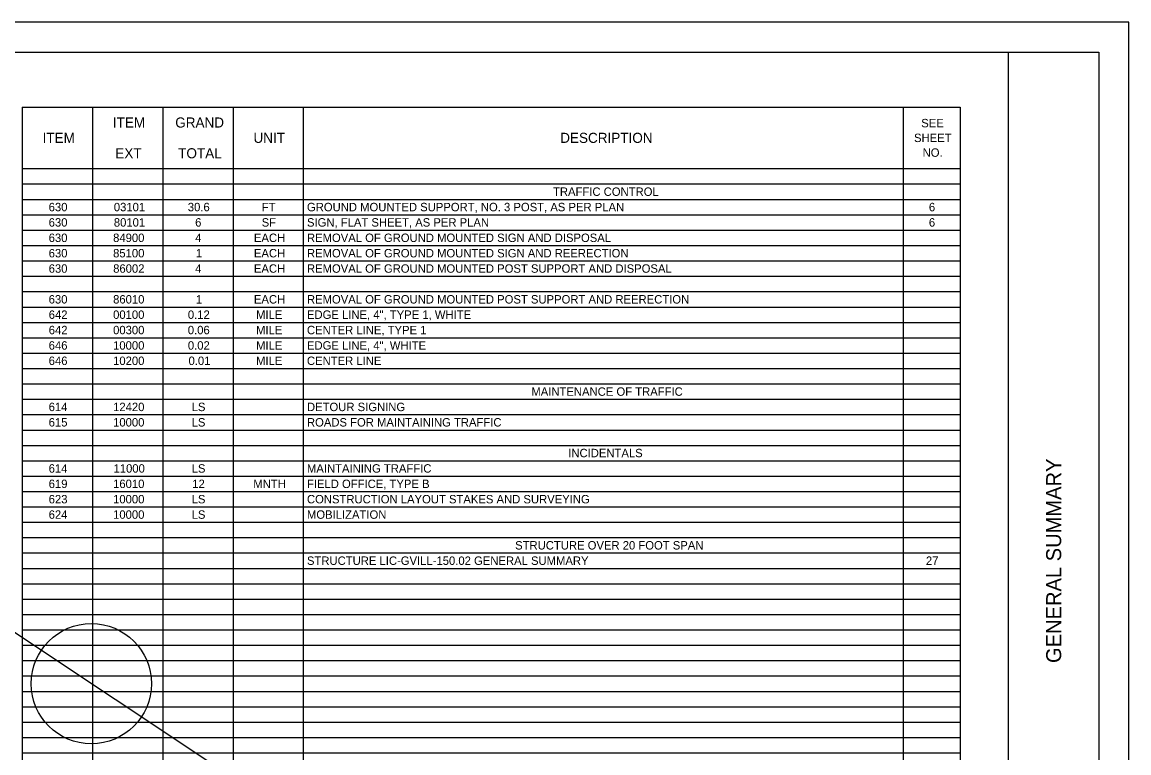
# Model space of a CAD drawing. Extents: x 0 to 34, y 0 to 22.
# Drawn here: x 15.6 to 34, y 9.85 to 22 of the extents above; entities that cross this region are included whole.
import ezdxf

# ---------------------------------------------------------------- set-up
doc = ezdxf.new("R2010")
doc.units = 0
for name, color, linetype in [('Default', 7, 'Continuous'), ('SC_Scratch1', 7, 'Continuous'), ('SH_Border', 7, 'Continuous'), ('SH_Cut_Line', 7, 'Continuous'), ('SH_Data', 7, 'Continuous')]:
    doc.layers.add(name, color=color, linetype=linetype)

msp = doc.modelspace()

# ---------------------------------------------------------------- linework, layer by layer
at = {"layer": 'Default'}
for p, q in [((15.6, 20.587), (17.937, 20.587)), ((15.6, 20.587), (15.6, 20.331)), ((16.768, 20.587), (16.768, 20.331)), ((17.937, 20.587), (20.274, 20.587)), ((17.937, 20.587), (17.937, 20.331)), ((19.106, 20.587), (19.106, 20.331)), ((20.274, 20.587), (30.245, 20.587)), ((20.274, 20.587), (20.274, 20.331)), ((30.245, 20.587), (31.194, 20.587)), ((30.245, 20.587), (30.245, 20.331)), ((31.194, 20.587), (31.194, 20.331)), ((15.6, 20.331), (15.6, 20.076)), ((16.768, 20.331), (16.768, 20.076)), ((17.937, 20.331), (17.937, 20.076)), ((19.106, 20.331), (19.106, 20.076)), ((20.274, 20.331), (20.274, 20.076)), ((30.245, 20.331), (30.245, 20.076)), ((31.194, 20.331), (31.194, 20.076)), ((15.6, 20.076), (15.6, 19.82)), ((16.768, 20.076), (16.768, 19.82)), ((17.937, 20.076), (17.937, 19.82)), ((19.106, 20.076), (19.106, 19.82)), ((20.274, 20.076), (20.274, 19.82)), ((30.245, 20.076), (30.245, 19.82)), ((31.194, 20.076), (31.194, 19.82)), ((15.6, 19.82), (15.6, 19.564)), ((16.768, 19.82), (16.768, 19.564)), ((17.937, 19.82), (17.937, 19.564)), ((19.106, 19.82), (19.106, 19.564)), ((20.274, 19.82), (20.274, 19.564)), ((30.245, 19.82), (30.245, 19.564)), ((31.194, 19.82), (31.194, 19.564)), ((15.6, 19.564), (17.937, 19.564)), ((15.6, 19.564), (15.6, 19.309)), ((16.768, 19.564), (16.768, 19.309)), ((17.937, 19.564), (20.274, 19.564)), ((17.937, 19.564), (17.937, 19.309)), ((19.106, 19.564), (19.106, 19.309)), ((20.274, 19.564), (30.245, 19.564)), ((20.274, 19.564), (20.274, 19.309)), ((30.245, 19.564), (31.194, 19.564)), ((30.245, 19.564), (30.245, 19.309)), ((31.194, 19.564), (31.194, 19.309)), ((15.6, 19.309), (17.937, 19.309)), ((15.6, 19.309), (15.6, 18.03)), ((16.768, 19.309), (16.768, 18.03)), ((17.937, 19.309), (20.274, 19.309)), ((17.937, 19.309), (17.937, 18.03)), ((19.106, 19.309), (19.106, 18.03)), ((20.274, 19.309), (30.245, 19.309)), ((20.274, 19.309), (20.274, 18.03)), ((30.245, 19.309), (31.194, 19.309)), ((30.245, 19.309), (30.245, 18.03)), ((31.194, 19.309), (31.194, 18.03)), ((15.6, 19.053), (17.937, 19.053)), ((17.937, 19.053), (20.274, 19.053)), ((20.274, 19.053), (30.245, 19.053)), ((30.245, 19.053), (31.194, 19.053)), ((15.6, 18.797), (17.937, 18.797)), ((17.937, 18.797), (20.274, 18.797)), ((20.274, 18.797), (30.245, 18.797)), ((30.245, 18.797), (31.194, 18.797)), ((15.6, 18.542), (17.937, 18.542)), ((17.937, 18.542), (20.274, 18.542)), ((20.274, 18.542), (30.245, 18.542)), ((30.245, 18.542), (31.194, 18.542)), ((15.6, 18.286), (17.937, 18.286)), ((17.937, 18.286), (20.274, 18.286)), ((20.274, 18.286), (30.245, 18.286)), ((30.245, 18.286), (31.194, 18.286)), ((15.6, 18.03), (17.937, 18.03)), ((15.6, 18.03), (15.6, 17.519)), ((16.768, 18.03), (16.768, 17.519)), ((17.937, 18.03), (20.274, 18.03)), ((17.937, 18.03), (17.937, 17.519)), ((19.106, 18.03), (19.106, 17.519)), ((20.274, 18.03), (30.245, 18.03)), ((20.274, 18.03), (20.274, 17.519)), ((30.245, 18.03), (31.194, 18.03)), ((30.245, 18.03), (30.245, 17.519)), ((31.194, 18.03), (31.194, 17.519)), ((15.6, 17.775), (17.937, 17.775)), ((17.937, 17.775), (20.274, 17.775)), ((20.274, 17.775), (30.245, 17.775)), ((30.245, 17.775), (31.194, 17.775)), ((15.6, 17.519), (17.937, 17.519)), ((15.6, 17.519), (15.6, 17.263)), ((16.768, 17.519), (16.768, 17.263)), ((17.937, 17.519), (20.274, 17.519)), ((17.937, 17.519), (17.937, 17.263)), ((19.106, 17.519), (19.106, 17.263)), ((20.274, 17.519), (30.245, 17.519)), ((20.274, 17.519), (20.274, 17.263)), ((30.245, 17.519), (31.194, 17.519)), ((30.245, 17.519), (30.245, 17.263)), ((31.194, 17.519), (31.194, 17.263)), ((15.6, 17.263), (17.937, 17.263)), ((15.6, 17.263), (15.6, 17.008)), ((16.768, 17.263), (16.768, 17.008)), ((17.937, 17.263), (20.274, 17.263)), ((17.937, 17.263), (17.937, 17.008)), ((19.106, 17.263), (19.106, 17.008)), ((20.274, 17.263), (30.245, 17.263)), ((20.274, 17.263), (20.274, 17.008)), ((30.245, 17.263), (31.194, 17.263)), ((30.245, 17.263), (30.245, 17.008)), ((31.194, 17.263), (31.194, 17.008)), ((15.6, 17.008), (17.937, 17.008)), ((15.6, 17.008), (15.6, 16.752)), ((16.768, 17.008), (16.768, 16.752)), ((17.937, 17.008), (20.274, 17.008)), ((17.937, 17.008), (17.937, 16.752)), ((19.106, 17.008), (19.106, 16.752)), ((20.274, 17.008), (30.245, 17.008)), ((20.274, 17.008), (20.274, 16.752)), ((30.245, 17.008), (31.194, 17.008)), ((30.245, 17.008), (30.245, 16.752)), ((31.194, 17.008), (31.194, 16.752)), ((15.6, 16.752), (17.937, 16.752)), ((15.6, 16.752), (15.6, 16.497)), ((16.768, 16.752), (16.768, 16.497)), ((17.937, 16.752), (20.274, 16.752)), ((17.937, 16.752), (17.937, 16.497)), ((19.106, 16.752), (19.106, 16.497)), ((20.274, 16.752), (30.245, 16.752)), ((20.274, 16.752), (20.274, 16.497)), ((30.245, 16.752), (31.194, 16.752)), ((30.245, 16.752), (30.245, 16.497)), ((31.194, 16.752), (31.194, 16.497)), ((15.6, 16.497), (17.937, 16.497)), ((15.6, 16.497), (15.6, 16.241)), ((16.768, 16.497), (16.768, 16.241)), ((17.937, 16.497), (20.274, 16.497)), ((17.937, 16.497), (17.937, 16.241)), ((19.106, 16.497), (19.106, 16.241)), ((20.274, 16.497), (30.245, 16.497)), ((20.274, 16.497), (20.274, 16.241)), ((30.245, 16.497), (31.194, 16.497)), ((30.245, 16.497), (30.245, 16.241)), ((31.194, 16.497), (31.194, 16.241)), ((15.6, 16.241), (17.937, 16.241)), ((15.6, 16.241), (15.6, 15.73)), ((16.768, 16.241), (16.768, 15.73)), ((17.937, 16.241), (20.274, 16.241)), ((17.937, 16.241), (17.937, 15.73)), ((19.106, 16.241), (19.106, 15.73)), ((20.274, 16.241), (30.245, 16.241)), ((20.274, 16.241), (20.274, 15.73)), ((30.245, 16.241), (31.194, 16.241)), ((30.245, 16.241), (30.245, 15.73)), ((31.194, 16.241), (31.194, 15.73)), ((15.6, 15.985), (17.937, 15.985)), ((17.937, 15.985), (20.274, 15.985)), ((20.274, 15.985), (30.245, 15.985)), ((30.245, 15.985), (31.194, 15.985)), ((15.6, 15.73), (17.937, 15.73)), ((15.6, 15.73), (15.6, 15.474)), ((16.768, 15.73), (16.768, 15.474)), ((17.937, 15.73), (20.274, 15.73)), ((17.937, 15.73), (17.937, 15.474)), ((19.106, 15.73), (19.106, 15.474)), ((20.274, 15.73), (30.245, 15.73)), ((20.274, 15.73), (20.274, 15.474)), ((30.245, 15.73), (31.194, 15.73)), ((30.245, 15.73), (30.245, 15.474)), ((31.194, 15.73), (31.194, 15.474)), ((15.6, 15.474), (17.937, 15.474)), ((15.6, 15.474), (15.6, 15.218)), ((16.768, 15.474), (16.768, 15.218)), ((17.937, 15.474), (20.274, 15.474)), ((17.937, 15.474), (17.937, 15.218)), ((19.106, 15.474), (19.106, 15.218)), ((20.274, 15.474), (30.245, 15.474)), ((20.274, 15.474), (20.274, 15.218)), ((30.245, 15.474), (31.194, 15.474)), ((30.245, 15.474), (30.245, 15.218)), ((31.194, 15.474), (31.194, 15.218)), ((15.6, 15.218), (17.937, 15.218)), ((15.6, 15.218), (15.6, 14.963)), ((16.768, 15.218), (16.768, 14.963)), ((17.937, 15.218), (20.274, 15.218)), ((17.937, 15.218), (17.937, 14.963)), ((19.106, 15.218), (19.106, 14.963)), ((20.274, 15.218), (30.245, 15.218)), ((20.274, 15.218), (20.274, 14.963)), ((30.245, 15.218), (31.194, 15.218)), ((30.245, 15.218), (30.245, 14.963)), ((31.194, 15.218), (31.194, 14.963)), ((15.6, 14.963), (17.937, 14.963)), ((15.6, 14.963), (15.6, 14.451)), ((16.768, 14.963), (16.768, 14.451)), ((17.937, 14.963), (20.274, 14.963)), ((17.937, 14.963), (17.937, 14.451)), ((19.106, 14.963), (19.106, 14.451)), ((20.274, 14.963), (30.245, 14.963)), ((20.274, 14.963), (20.274, 14.451)), ((30.245, 14.963), (31.194, 14.963)), ((30.245, 14.963), (30.245, 14.451)), ((31.194, 14.963), (31.194, 14.451)), ((15.6, 14.707), (17.937, 14.707)), ((17.937, 14.707), (20.274, 14.707)), ((20.274, 14.707), (30.245, 14.707)), ((30.245, 14.707), (31.194, 14.707)), ((15.6, 14.451), (17.937, 14.451)), ((15.6, 14.451), (15.6, 14.196)), ((16.768, 14.451), (16.768, 14.196)), ((17.937, 14.451), (20.274, 14.451)), ((17.937, 14.451), (17.937, 14.196)), ((19.106, 14.451), (19.106, 14.196)), ((20.274, 14.451), (30.245, 14.451)), ((20.274, 14.451), (20.274, 14.196)), ((30.245, 14.451), (31.194, 14.451)), ((30.245, 14.451), (30.245, 14.196)), ((31.194, 14.451), (31.194, 14.196)), ((15.6, 14.196), (17.937, 14.196)), ((15.6, 14.196), (15.6, 13.94)), ((16.768, 14.196), (16.768, 13.94)), ((17.937, 14.196), (20.274, 14.196)), ((17.937, 14.196), (17.937, 13.94)), ((19.106, 14.196), (19.106, 13.94)), ((20.274, 14.196), (30.245, 14.196)), ((20.274, 14.196), (20.274, 13.94)), ((30.245, 14.196), (31.194, 14.196)), ((30.245, 14.196), (30.245, 13.94)), ((31.194, 14.196), (31.194, 13.94)), ((15.6, 13.94), (17.937, 13.94)), ((15.6, 13.94), (15.6, 13.684)), ((16.768, 13.94), (16.768, 13.684)), ((17.937, 13.94), (20.274, 13.94)), ((17.937, 13.94), (17.937, 13.684)), ((19.106, 13.94), (19.106, 13.684)), ((20.274, 13.94), (30.245, 13.94)), ((20.274, 13.94), (20.274, 13.684)), ((30.245, 13.94), (31.194, 13.94)), ((30.245, 13.94), (30.245, 13.684)), ((31.194, 13.94), (31.194, 13.684)), ((15.6, 13.684), (17.937, 13.684)), ((15.6, 13.684), (15.6, 11.639)), ((16.768, 13.684), (16.768, 11.639)), ((17.937, 13.684), (20.274, 13.684)), ((17.937, 13.684), (17.937, 11.639)), ((19.106, 13.684), (19.106, 11.639)), ((20.274, 13.684), (30.245, 13.684)), ((20.274, 13.684), (20.274, 11.639)), ((30.245, 13.684), (31.194, 13.684)), ((30.245, 13.684), (30.245, 11.639)), ((31.194, 13.684), (31.194, 11.639)), ((15.6, 13.429), (17.937, 13.429)), ((17.937, 13.429), (20.274, 13.429)), ((20.274, 13.429), (30.245, 13.429)), ((30.245, 13.429), (31.194, 13.429)), ((15.6, 13.173), (17.937, 13.173)), ((17.937, 13.173), (20.274, 13.173)), ((20.274, 13.173), (30.245, 13.173)), ((30.245, 13.173), (31.194, 13.173)), ((15.6, 12.917), (17.937, 12.917)), ((17.937, 12.917), (20.274, 12.917)), ((20.274, 12.917), (30.245, 12.917)), ((30.245, 12.917), (31.194, 12.917)), ((15.6, 12.662), (17.937, 12.662)), ((17.937, 12.662), (20.274, 12.662)), ((20.274, 12.662), (30.245, 12.662)), ((30.245, 12.662), (31.194, 12.662)), ((15.6, 12.406), (17.937, 12.406)), ((17.937, 12.406), (20.274, 12.406)), ((20.274, 12.406), (30.245, 12.406)), ((30.245, 12.406), (31.194, 12.406)), ((15.6, 12.15), (17.937, 12.15)), ((17.937, 12.15), (20.274, 12.15)), ((20.274, 12.15), (30.245, 12.15)), ((30.245, 12.15), (31.194, 12.15)), ((15.6, 11.895), (17.937, 11.895)), ((17.937, 11.895), (20.274, 11.895)), ((20.274, 11.895), (30.245, 11.895)), ((30.245, 11.895), (31.194, 11.895)), ((15.6, 11.639), (17.937, 11.639)), ((15.6, 11.639), (15.6, 11.383)), ((16.768, 11.639), (16.768, 11.383)), ((17.937, 11.639), (20.274, 11.639)), ((17.937, 11.639), (17.937, 11.383)), ((19.106, 11.639), (19.106, 11.383)), ((20.274, 11.639), (30.245, 11.639)), ((20.274, 11.639), (20.274, 11.383)), ((30.245, 11.639), (31.194, 11.639)), ((30.245, 11.639), (30.245, 11.383)), ((31.194, 11.639), (31.194, 11.383)), ((15.6, 11.383), (17.937, 11.383)), ((15.6, 11.383), (15.6, 10.361)), ((16.768, 11.383), (16.768, 10.361)), ((17.937, 11.383), (20.274, 11.383)), ((17.937, 11.383), (17.937, 10.361)), ((19.106, 11.383), (19.106, 10.361)), ((20.274, 11.383), (30.245, 11.383)), ((20.274, 11.383), (20.274, 10.361)), ((30.245, 11.383), (31.194, 11.383)), ((30.245, 11.383), (30.245, 10.361)), ((31.194, 11.383), (31.194, 10.361)), ((15.6, 11.128), (17.937, 11.128)), ((17.937, 11.128), (20.274, 11.128)), ((20.274, 11.128), (30.245, 11.128)), ((30.245, 11.128), (31.194, 11.128)), ((15.6, 10.872), (17.937, 10.872)), ((17.937, 10.872), (20.274, 10.872)), ((20.274, 10.872), (30.245, 10.872)), ((30.245, 10.872), (31.194, 10.872)), ((15.6, 10.617), (17.937, 10.617)), ((17.937, 10.617), (20.274, 10.617)), ((20.274, 10.617), (30.245, 10.617)), ((30.245, 10.617), (31.194, 10.617)), ((15.6, 10.361), (17.937, 10.361)), ((15.6, 10.361), (15.6, 10.105)), ((16.768, 10.361), (16.768, 10.105)), ((17.937, 10.361), (20.274, 10.361)), ((17.937, 10.361), (17.937, 10.105)), ((19.106, 10.361), (19.106, 10.105)), ((20.274, 10.361), (30.245, 10.361)), ((20.274, 10.361), (20.274, 10.105)), ((30.245, 10.361), (31.194, 10.361)), ((30.245, 10.361), (30.245, 10.105)), ((31.194, 10.361), (31.194, 10.105)), ((15.6, 10.105), (17.937, 10.105)), ((15.6, 10.105), (15.6, 9.85)), ((16.768, 10.105), (16.768, 9.85)), ((17.937, 10.105), (20.274, 10.105)), ((17.937, 10.105), (17.937, 9.85)), ((19.106, 10.105), (19.106, 9.85)), ((20.274, 10.105), (30.245, 10.105)), ((20.274, 10.105), (20.274, 9.85)), ((30.245, 10.105), (31.194, 10.105)), ((30.245, 10.105), (30.245, 9.85)), ((31.194, 10.105), (31.194, 9.85)), ((15.6, 9.85), (17.937, 9.85)), ((15.6, 9.85), (15.6, 9.083)), ((16.768, 9.85), (16.768, 9.083)), ((17.937, 9.85), (20.274, 9.85)), ((17.937, 9.85), (17.937, 9.083)), ((19.106, 9.85), (19.106, 9.083)), ((20.274, 9.85), (30.245, 9.85)), ((20.274, 9.85), (20.274, 9.083)), ((30.245, 9.85), (31.194, 9.85)), ((30.245, 9.85), (30.245, 9.083)), ((31.194, 9.85), (31.194, 9.083))]:
    msp.add_line(p, q, dxfattribs=at)
at = {"layer": 'SC_Scratch1'}
msp.add_line((31.194, 1.413), (2.306, 20.587), dxfattribs=at)
msp.add_circle((16.75, 11), 1, dxfattribs=at)
at = {"layer": 'SH_Border'}
msp.add_line((32, 0.5), (32, 21.5), dxfattribs=at)
msp.add_lwpolyline([(1.5, 21.5), (33.5, 21.5), (33.5, 0.5), (1.5, 0.5)], close=True, dxfattribs=at)
at = {"layer": 'SH_Cut_Line'}
msp.add_lwpolyline([(0, 0), (34, 0), (34, 22), (0, 22)], close=True, dxfattribs=at)

# ---------------------------------------------------------------- texts
at = {"layer": 'Default'}
for s, height, p in [('ITEM', 0.168, (17.108, 20.247)), ('GRAND', 0.168, (18.145, 20.247)), ('SEE ', 0.14, (30.548, 20.251)), ('ITEM', 0.168, (15.94, 19.992)), ('UNIT', 0.168, (19.446, 19.992)), ('DESCRIPTION', 0.168, (24.546, 19.992)), ('SHEET ', 0.14, (30.428, 20.006)), ('EXT', 0.168, (17.149, 19.736)), ('TOTAL', 0.168, (18.194, 19.736)), ('NO.', 0.14, (30.571, 19.761)), ('TRAFFIC CONTROL', 0.14, (24.426, 19.111)), ('630', 0.14, (16.041, 18.855)), ('03101', 0.14, (17.124, 18.855)), ('30.6', 0.14, (18.354, 18.855)), ('FT', 0.14, (19.584, 18.855)), ('GROUND MOUNTED SUPPORT, NO. 3 POST, AS PER PLAN', 0.14, (20.335, 18.855)), ('6', 0.14, (30.675, 18.855)), ('630', 0.14, (16.041, 18.6)), ('80101', 0.14, (17.124, 18.6)), ('6', 0.14, (18.476, 18.6)), ('SF', 0.14, (19.582, 18.6)), ('SIGN, FLAT SHEET, AS PER PLAN', 0.14, (20.335, 18.6)), ('6', 0.14, (30.675, 18.6)), ('630', 0.14, (16.041, 18.344)), ('84900', 0.14, (17.112, 18.344)), ('4', 0.14, (18.477, 18.344)), ('EACH', 0.14, (19.453, 18.344)), ('REMOVAL OF GROUND MOUNTED SIGN AND DISPOSAL', 0.14, (20.335, 18.344)), ('630', 0.14, (16.041, 18.088)), ('85100', 0.14, (17.112, 18.088)), ('1', 0.14, (18.489, 18.088)), ('EACH', 0.14, (19.453, 18.088)), ('REMOVAL OF GROUND MOUNTED SIGN AND REERECTION', 0.14, (20.335, 18.088)), ('630', 0.14, (16.041, 17.833)), ('86002', 0.14, (17.113, 17.833)), ('4', 0.14, (18.477, 17.833)), ('EACH', 0.14, (19.453, 17.833)), ('REMOVAL OF GROUND MOUNTED POST SUPPORT AND DISPOSAL', 0.14, (20.335, 17.833)), ('630', 0.14, (16.041, 17.321)), ('86010', 0.14, (17.112, 17.321)), ('1', 0.14, (18.489, 17.321)), ('EACH', 0.14, (19.453, 17.321)), ('REMOVAL OF GROUND MOUNTED POST SUPPORT AND REERECTION', 0.14, (20.335, 17.321)), ('642', 0.14, (16.042, 17.066)), ('00100', 0.14, (17.112, 17.066)), ('0.12', 0.14, (18.355, 17.066)), ('MILE', 0.14, (19.489, 17.066)), ('EDGE LINE, 4", TYPE 1, WHITE', 0.14, (20.335, 17.066)), ('642', 0.14, (16.042, 16.81)), ('00300', 0.14, (17.112, 16.81)), ('0.06', 0.14, (18.354, 16.81)), ('MILE', 0.14, (19.489, 16.81)), ('CENTER LINE, TYPE 1', 0.14, (20.335, 16.81)), ('646', 0.14, (16.041, 16.554)), ('10000', 0.14, (17.112, 16.554)), ('0.02', 0.14, (18.355, 16.554)), ('MILE', 0.14, (19.489, 16.554)), ('EDGE LINE, 4", WHITE', 0.14, (20.335, 16.554)), ('646', 0.14, (16.041, 16.299)), ('10200', 0.14, (17.112, 16.299)), ('0.01', 0.14, (18.366, 16.299)), ('MILE', 0.14, (19.489, 16.299)), ('CENTER LINE', 0.14, (20.335, 16.299)), ('MAINTENANCE OF TRAFFIC', 0.14, (24.066, 15.787)), ('614', 0.14, (16.041, 15.532)), ('12420', 0.14, (17.112, 15.532)), ('LS', 0.14, (18.418, 15.532)), ('DETOUR SIGNING', 0.14, (20.335, 15.532)), ('615', 0.14, (16.041, 15.276)), ('10000', 0.14, (17.112, 15.276)), ('LS', 0.14, (18.418, 15.276)), ('ROADS FOR MAINTAINING TRAFFIC', 0.14, (20.335, 15.276)), ('INCIDENTALS', 0.14, (24.679, 14.765)), ('614', 0.14, (16.041, 14.509)), ('11000', 0.14, (17.119, 14.509)), ('LS', 0.14, (18.418, 14.509)), ('MAINTAINING TRAFFIC', 0.14, (20.335, 14.509)), ('619', 0.14, (16.041, 14.253)), ('16010', 0.14, (17.112, 14.253)), ('12', 0.14, (18.428, 14.253)), ('MNTH', 0.14, (19.443, 14.253)), ('FIELD OFFICE, TYPE B', 0.14, (20.335, 14.253)), ('623', 0.14, (16.041, 13.998)), ('10000', 0.14, (17.112, 13.998)), ('LS', 0.14, (18.418, 13.998)), ('CONSTRUCTION LAYOUT STAKES AND SURVEYING', 0.14, (20.335, 13.998)), ('624', 0.14, (16.041, 13.742)), ('10000', 0.14, (17.112, 13.742)), ('LS', 0.14, (18.418, 13.742)), ('MOBILIZATION', 0.14, (20.335, 13.742)), ('STRUCTURE OVER 20 FOOT SPAN', 0.14, (23.796, 13.231)), ('STRUCTURE LIC-GVILL-150.02 GENERAL SUMMARY', 0.14, (20.335, 12.975)), ('27', 0.14, (30.626, 12.975))]:
    msp.add_text(s, height=height, dxfattribs=at).set_placement(p)
at = {"layer": 'SH_Data'}
msp.add_text('GENERAL SUMMARY', height=0.25, rotation=90, dxfattribs=at).set_placement((32.875, 11.344))

doc.saveas('drawing.dxf')
